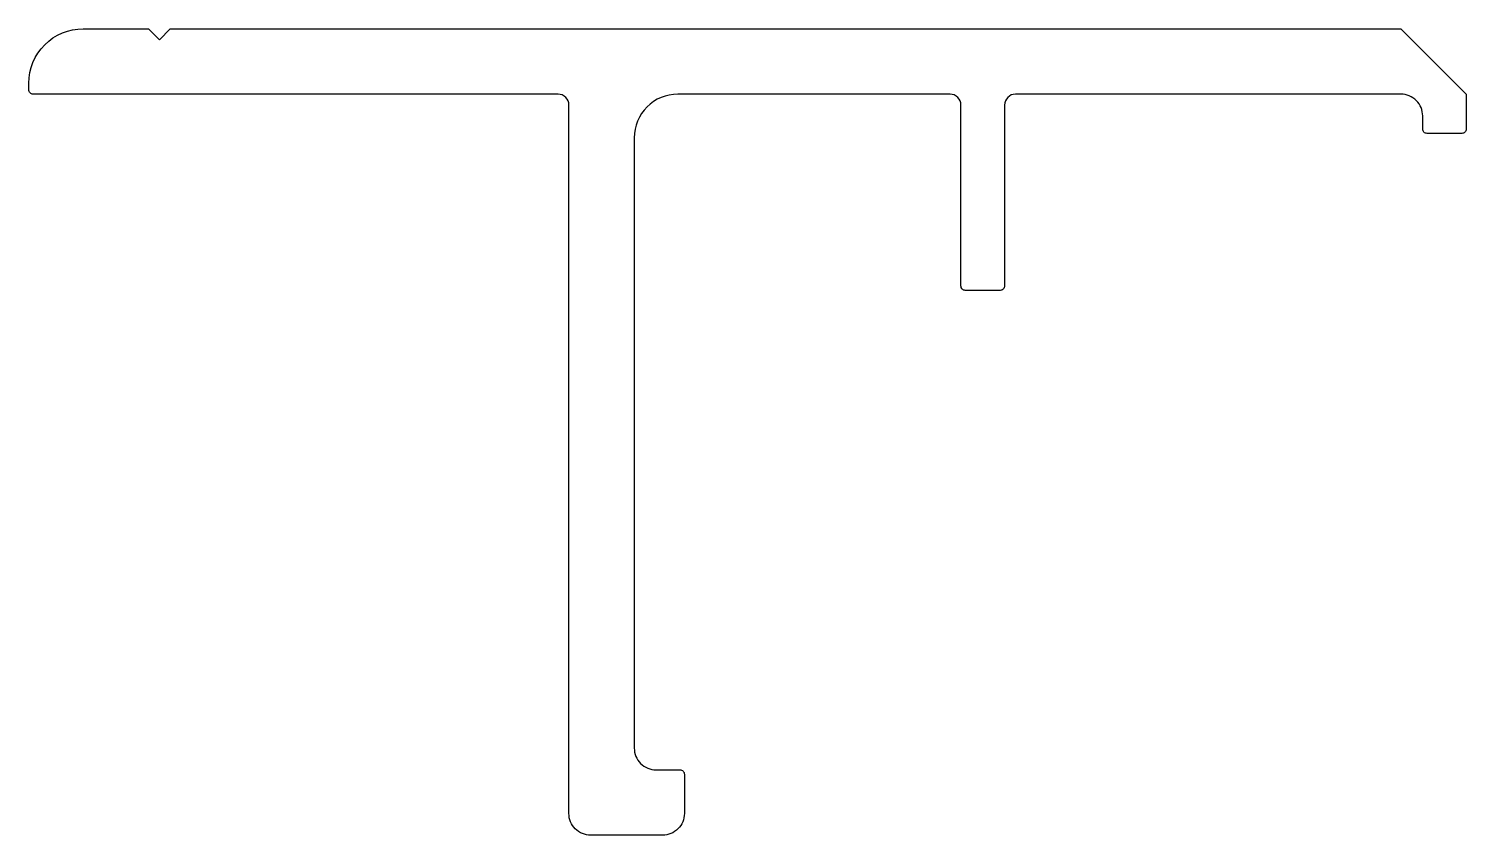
# Model space of a CAD drawing. Extents: x 681.5 to 747.5, y -42.7 to -5.7.
import ezdxf

# ---------------------------------------------------------------- set-up
doc = ezdxf.new("R2010")
doc.units = 0
doc.header["$LTSCALE"] = 15
doc.layers.get('0').update_dxf_attribs({"linetype": 'CONTINUOUS'})

msp = doc.modelspace()

# ---------------------------------------------------------------- linework, layer by layer
at = {"color": 0, "ltscale": 0.05}
msp.add_lwpolyline([(709.288, -38.658, 0.414214), (710.288, -39.658), (711.388, -39.658, -0.414214), (711.588, -39.858), (711.588, -41.658, -0.414214), (710.588, -42.658), (707.288, -42.658, -0.414214), (706.288, -41.658), (706.288, -9.158, 0.414214), (705.788, -8.658), (681.688, -8.658, -0.414214), (681.488, -8.458), (681.488, -8.158, -0.414214), (683.988, -5.658), (686.988, -5.658), (687.488, -6.158), (687.988, -5.658), (744.488, -5.658), (747.488, -8.658), (747.488, -10.258, -0.414214), (747.288, -10.458), (745.688, -10.458, -0.414214), (745.488, -10.258), (745.488, -9.658, 0.414214), (744.488, -8.658), (726.788, -8.658, 0.414214), (726.288, -9.158), (726.288, -17.458, -0.414214), (726.088, -17.658), (724.488, -17.658, -0.414214), (724.288, -17.458), (724.288, -9.158, 0.414214), (723.788, -8.658), (711.288, -8.658, 0.414214), (709.288, -10.658)], format="xyb", close=True, dxfattribs=at)

doc.saveas('drawing.dxf')
